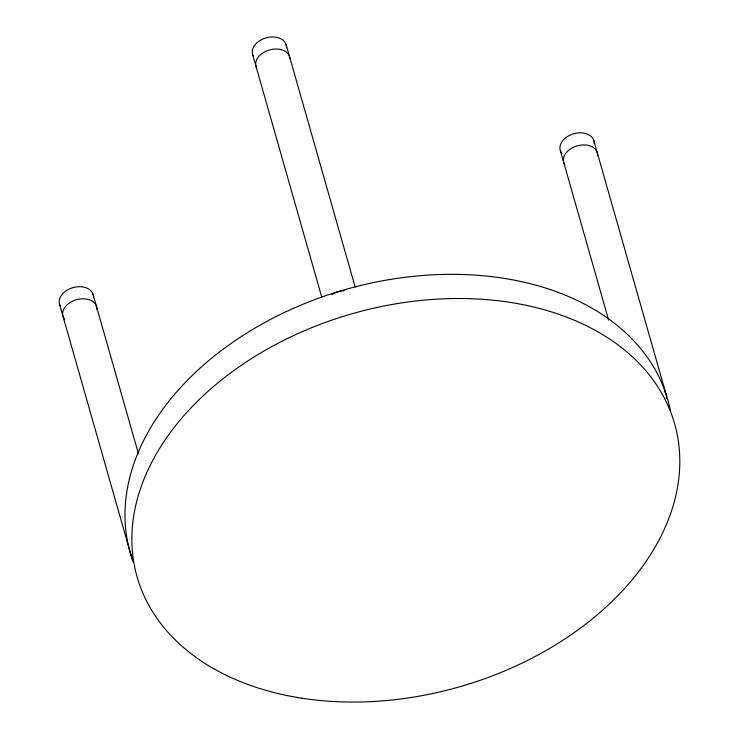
<?xml version="1.0" encoding="UTF-8"?>
<svg xmlns="http://www.w3.org/2000/svg" width="739" height="739" viewBox="0 0 739 739"><rect width="100%" height="100%" fill="white"/><g stroke="black" fill="none" stroke-linecap="round" stroke-linejoin="round"><path stroke-width="1.11" d="M593.731 140.308L666.015 394.044M560.356 150.562L608.631 320.061M286.058 44.423L355.182 287.074M252.673 54.677L321.798 297.337M92.994 294.177L138.433 453.691M59.619 304.431L131.893 558.176M664.315 391.079A17.468 12.129 -15.9 0 1 666.245 398.654M133.334 562.296A279.444 194.117 -15.9 0 1 346.868 289.106A279.444 194.117 -15.9 0 1 670.43 410.939M564.772 164.658A17.468 12.129 -15.9 0 1 577.464 145.768A17.468 12.129 -15.9 0 1 597.583 155.763M132.872 560.18A17.468 12.129 -15.9 0 1 131.487 554.804M64.755 319.488A17.468 12.129 -15.9 0 1 75.932 299.868A17.468 12.129 -15.9 0 1 96.846 309.623M331.95 294.464A17.468 12.129 -15.9 0 1 344.235 290.695M562.046 153.536A17.468 12.129 -15.9 0 1 573.224 133.916A17.468 12.129 -15.9 0 1 594.138 143.671M60.589 306.445A17.468 12.129 -15.9 0 1 73.29 287.545A17.468 12.129 -15.9 0 1 93.4 297.54M256.525 67.776A17.468 12.129 -15.9 0 1 269.763 49.883A17.468 12.129 -15.9 0 1 289.919 58.686M253.643 56.691A17.468 12.129 -15.9 0 1 266.345 37.8A17.468 12.129 -15.9 0 1 286.464 47.786M302.048 698.244A279.444 194.117 -15.9 0 0 677.312 435.114A279.444 194.117 -15.9 0 0 238.161 367.477A279.444 194.117 -15.9 0 0 302.048 698.244"/></g></svg>
